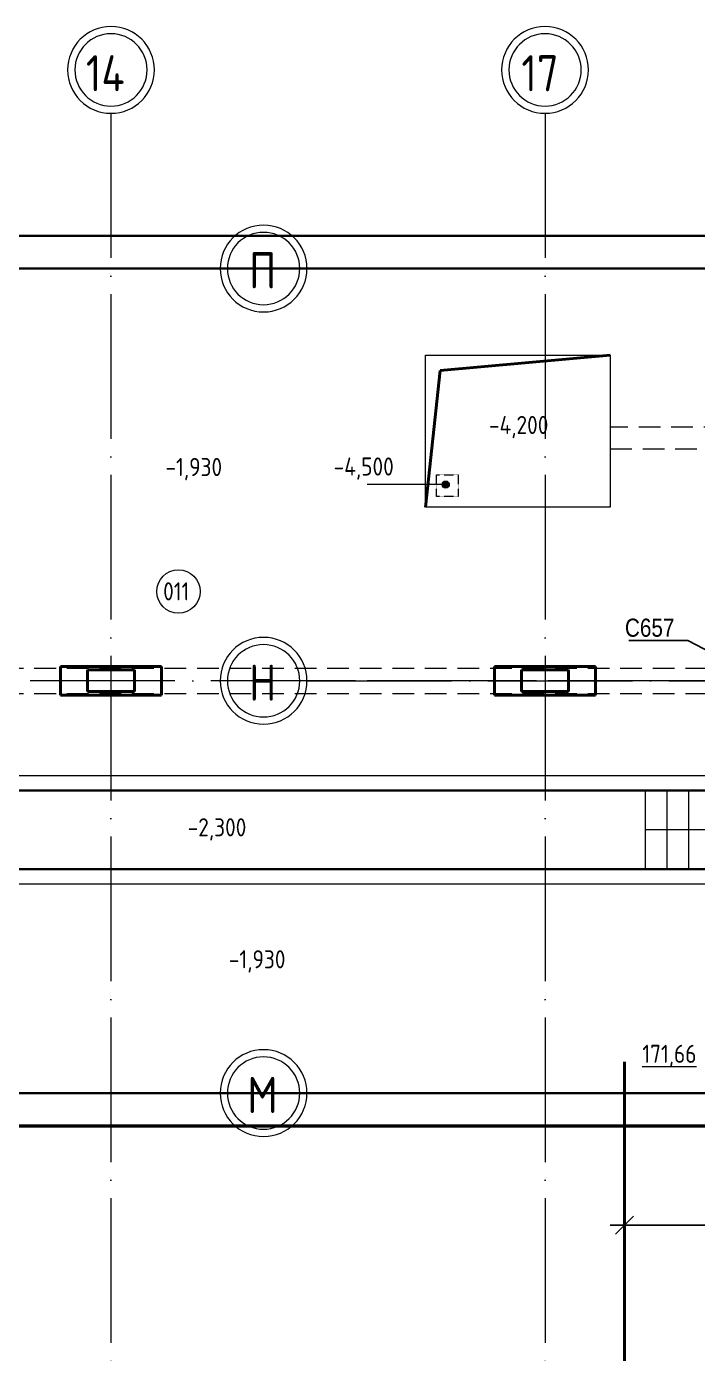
# Model space of a CAD drawing. Header units: millimetres. Extents: x -21010 to 105841, y -18351 to 135084.
# Drawn here: x 34375 to 43649, y 115408 to 133754 of the extents above; entities that cross this region are included whole.
import ezdxf
from ezdxf import colors
from ezdxf.entities.mleader import LeaderData, LeaderLine
from ezdxf.math import Vec2, Vec3

# ---------------------------------------------------------------- set-up
doc = ezdxf.new("R2010")
doc.units = ezdxf.units.MM
for name, pattern in [('ADSK_Линия сетки', [2500, 2000, -250, 0, -250]), ('ADSK_Сверху', [450, 300, -150]), ('ADSK_Штриховая_ш3 п1_5', [4.5, 3, -1.5])]:
    doc.linetypes.add(name, pattern=pattern)
for name, color, linetype, lineweight in [('ДОНМ_ТХ_Анно', 84, 'Continuous', 20), ('КАНАЛИЗАЦИЯ', 24, 'Continuous', 40), ('Лестницы', 7, 'Continuous', 9), ('Линии', 7, 'Continuous', 9), ('Марки помещений', 7, 'Continuous', 9), ('Несущие колонны', 7, 'Continuous', 9), ('Оси', 7, 'Continuous', 9), ('Отметки', 7, 'Continuous', 9), ('Перекрытие', 7, 'Continuous', 18), ('Стены наружные', 7, 'Continuous', 18), ('Узлы', 7, 'Continuous', 18)]:
    doc.layers.add(name, color=color, linetype=linetype, lineweight=lineweight)
doc.layers.add('ТХ_размеры', color=7, linetype='Continuous')
doc.styles.add('GOST Common_1', font='GOST_Common.ttf', dxfattribs={"width": 0.9, "height": 2.5})
doc.styles.add('GOST Common_2', font='GOST_Common.ttf', dxfattribs={"width": 0.9, "height": 500})
doc.styles.add('GOST Common_3', font='GOST_Common.ttf', dxfattribs={"height": 3.5})
doc.styles.add('ГОСТ 2.304', font='CS_Gost2304.shx')
doc.styles.add('ТХ_ДОНМ', font='ARIALN.TTF')
doc.dimstyles.new('СПДС', dxfattribs={"dimscale": 100, "dimtxt": 2.5, "dimasz": 2.5, "dimexe": 2, "dimexo": 0.625, "dimgap": 1, "dimtad": 1, "dimdec": 0, "dimtxsty": 'ГОСТ 2.304', "dimblk": 'OBLIQUE', "dimblk1": 'OBLIQUE', "dimblk2": 'OBLIQUE', "dimcen": 2.5, "dimdle": 2, "dimadec": 0, "dimazin": 2, "dimtfac": 0.75, "dimtdec": 4, "dimtmove": 1, "dimatfit": 3, "dimfxl": 1, "dimtfill": 1, "dimtolj": 1, "dimarcsym": 1})

# ---------------------------------------------------------------- blocks, each defined once
blk = doc.blocks.new('_None')
blk = doc.blocks.new('_Oblique')
at = {"color": 0, "linetype": 'ByBlock', "lineweight": -2}
blk.add_line((-0.5, -0.5), (0.5, 0.5), dxfattribs=at)
blk = doc.blocks.new('*D1617')
at = {"layer": 'Defpoints', "color": 0, "transparency": 16777216}
for p in [(42642, 117183), (42642, 116731), (45731, 116678)]:
    blk.add_point(p, dxfattribs=at)
at = {"layer": 'ТХ_размеры', "color": 0, "lineweight": -2, "transparency": 16777216}
for p, q in [((42642, 116794), (42642, 117383)), ((45731, 116741), (45731, 117383)), ((45931, 117183), (42442, 117183))]:
    blk.add_line(p, q, dxfattribs=at)
at = {"layer": 'ТХ_размеры', "color": 0, "lineweight": -2, "transparency": 16777216, "xscale": 250, "yscale": 250, "zscale": 250, "rotation": 180}
blk.add_blockref('_Oblique', (42642, 117183), dxfattribs=at)
at = {"layer": 'ТХ_размеры', "color": 0, "lineweight": -2, "transparency": 16777216, "xscale": 250, "yscale": 250, "zscale": 250}
blk.add_blockref('_Oblique', (45731, 117183), dxfattribs=at)
at = {"layer": 'ТХ_размеры', "color": 0, "transparency": 16777216, "insert": (44187, 117415), "char_height": 250, "attachment_point": 5, "style": 'ГОСТ 2.304', "bg_fill": 3, "box_fill_scale": 1.1, "bg_fill_color": 256, "bg_fill_true_color": 13158600, "bg_fill_transparency": 0}
blk.add_mtext('\\A1;3089', dxfattribs=at)
blk = doc.blocks.new('Ось сетки - Круг_Ø12 мм 2-461932-План 1 этажа смеж')
at = {"layer": 'Оси', "lineweight": 20}
for radius, start, end in [(6, 360, 180), (5, 360, 180), (6, 180, 360), (5, 180, 360)]:
    blk.add_arc((0, 0), radius, start, end, dxfattribs=at)
blk = doc.blocks.new('Подвал 21082025 планы')
at = {"layer": 'Отметки'}
h = blk.add_hatch(color=256, dxfattribs=at)
edge = h.paths.add_edge_path()
edge.add_arc((40427, -2988), 50, 0, 360)
at = {"layer": 'Лестницы'}
for p, q in [((43190, -8295), (43190, -7225)), ((43490, -8295), (43490, -7225)), ((43490, -8295), (43490, -7225)), ((43790, -8295), (43790, -7225)), ((43790, -8295), (43790, -7225))]:
    blk.add_line(p, q, dxfattribs=at)
at = {"layer": 'Линии', "lineweight": 40}
for p, q in [((40349, -1410), (42700, -1200)), ((40150, -3300), (40349, -1410))]:
    blk.add_line(p, q, dxfattribs=at)
at = {"layer": 'Линии', "linetype": 'ADSK_Сверху'}
for p, q in [((52845, -2193), (42700, -2193)), ((42700, -2193), (42700, -2493)), ((42700, -2493), (52845, -2493)), ((30240, -5525), (50705, -5525)), ((30240, -5875), (50705, -5875))]:
    blk.add_line(p, q, dxfattribs=at)
at = {"layer": 'Линии', "linetype": 'ADSK_Штриховая_ш3 п1_5', "lineweight": 18}
for p, q in [((40300, -2850), (40600, -2850)), ((40300, -3150), (40300, -2850)), ((40600, -2850), (40600, -3150)), ((40600, -3150), (40300, -3150))]:
    blk.add_line(p, q, dxfattribs=at)
at = {"layer": 'Марки помещений'}
blk.add_circle((36732, -4465), 300, dxfattribs=at)
at = {"layer": 'Несущие колонны', "lineweight": 40}
for p, q in [((35100, -5900), (35100, -5500)), ((35100, -5500), (36500, -5500)), ((36500, -5500), (36500, -5900)), ((41100, -5900), (41100, -5500)), ((41100, -5500), (42500, -5500)), ((42500, -5500), (42500, -5900)), ((35475, -5850), (35475, -5550)), ((35475, -5550), (36125, -5550)), ((36125, -5550), (36125, -5850)), ((41475, -5850), (41475, -5550)), ((41475, -5550), (42125, -5550)), ((42125, -5550), (42125, -5850)), ((36125, -5850), (35475, -5850)), ((42125, -5850), (41475, -5850)), ((36500, -5900), (35100, -5900)), ((42500, -5900), (41100, -5900))]:
    blk.add_line(p, q, dxfattribs=at)
at = {"layer": 'Несущие колонны'}
for p, q in [((35100, -5500), (36500, -5500)), ((35100, -5900), (35100, -5500)), ((36500, -5500), (36500, -5900)), ((41100, -5500), (42500, -5500)), ((41100, -5900), (41100, -5500)), ((42500, -5500), (42500, -5900)), ((35475, -5550), (36125, -5550)), ((35475, -5850), (35475, -5550)), ((36125, -5550), (36125, -5850)), ((41475, -5550), (42125, -5550)), ((41475, -5850), (41475, -5550)), ((42125, -5550), (42125, -5850)), ((36125, -5850), (35475, -5850)), ((42125, -5850), (41475, -5850)), ((36500, -5900), (35100, -5900)), ((42500, -5900), (41100, -5900))]:
    blk.add_line(p, q, dxfattribs=at)
at = {"layer": 'Оси', "linetype": 'ADSK_Линия сетки'}
for p, q in [((35800, 2146), (35800, -54430)), ((41800, 2146), (41800, -54430)), ((56683, 0), (-12349, 0)), ((56683, -5700), (-12349, -5700)), ((56683, -11400), (-12349, -11400))]:
    blk.add_line(p, q, dxfattribs=at)
at = {"layer": 'Оси', "lineweight": 20}
for centre, radius, start, end in [((35800, 2746), 600, 0, 180), ((41800, 2746), 600, 0, 180), ((35800, 2746), 500, 0, 180), ((41800, 2746), 500, 0, 180), ((35800, 2746), 600, 180, 0), ((35800, 2746), 500, 180, 0), ((41800, 2746), 600, 180, 0), ((41800, 2746), 500, 180, 0)]:
    blk.add_arc(centre, radius, start, end, dxfattribs=at)
at = {"layer": 'Отметки', "lineweight": 20}
blk.add_line((40427, -2988), (39340, -2988), dxfattribs=at)
at = {"layer": 'Отметки'}
blk.add_circle((40427, -2988), 50, dxfattribs=at)
at = {"layer": 'Перекрытие', "color": 49, "true_color": 0x464646}
for p, q in [((40150, -1200), (42700, -1200)), ((40150, -3300), (40150, -1200)), ((42700, -1200), (42700, -3300)), ((42700, -3300), (40150, -3300)), ((35100, -5900), (35100, -5500)), ((35100, -5500), (36500, -5500)), ((36500, -5500), (36500, -5900)), ((41100, -5900), (41100, -5500)), ((41100, -5500), (42500, -5500)), ((42500, -5500), (42500, -5900)), ((36500, -5900), (35100, -5900)), ((42500, -5900), (41100, -5900)), ((30240, -7010), (45590, -7010)), ((43190, -8295), (43190, -7225)), ((44190, -8510), (30240, -8510))]:
    blk.add_line(p, q, dxfattribs=at)
at = {"layer": 'Стены наружные', "lineweight": 30}
for p, q in [((54050, 450), (-450, 450)), ((30240, 0), (45590, 0)), ((46230, -11400), (30240, -11400)), ((46230, -11850), (30300, -11850)), ((30305, -11860), (45989, -11860))]:
    blk.add_line(p, q, dxfattribs=at)
at = {"layer": 'Стены наружные'}
for p, q in [((45590, -7210), (30240, -7210)), ((45575, -7225), (30240, -7225)), ((30240, -8295), (44405, -8295)), ((30240, -8310), (44390, -8310))]:
    blk.add_line(p, q, dxfattribs=at)
at = {"layer": 'Узлы'}
blk.add_line((44390, -7760), (43190, -7760), dxfattribs=at)
at = {"layer": 'Марки помещений', "style": 'GOST Common_3', "width": 0.9}
for s, p in [('011', (36521, -4588)), ('%%U171,66', (43145, -10982))]:
    blk.add_text(s, height=250, dxfattribs=at).set_placement(p)
at = {"layer": 'Оси', "style": 'GOST Common_1', "width": 0.9}
for s, p in [('14', (35452, 2450)), ('17', (41473, 2450))]:
    blk.add_text(s, height=500, dxfattribs=at).set_placement(p)
at = {"layer": 'Отметки', "style": 'GOST Common_3', "width": 0.9}
for s, p in [('-4,200', (41025, -2288)), ('-1,930', (36553, -2869)), ('-4,500', (38878, -2862)), ('-2,300', (36860, -7850)), ('-1,930', (37429, -9675))]:
    blk.add_text(s, height=250, dxfattribs=at).set_placement(p)

msp = doc.modelspace()

# ---------------------------------------------------------------- linework, layer by layer
at = {"layer": 'КАНАЛИЗАЦИЯ'}
msp.add_line((42642.1, 119438.7), (42642.1, 113081.7), dxfattribs=at)
at = {"layer": 'Оси', "linetype": 'ADSK_Линия сетки'}
for p, q in [((56083.3, 130408.2), (38251.3, 130408.2)), ((56083.3, 124708.2), (38251.3, 124708.2)), ((56083.3, 119008.2), (38251.3, 119008.2))]:
    msp.add_line(p, q, dxfattribs=at)
for points in [[(38251.3, 130408.2), (56424.9, 130408.2)], [(38251.3, 124708.2), (56424.9, 124708.2)], [(38251.3, 119008.2), (56424.9, 119008.2)]]:
    msp.add_lwpolyline(points, dxfattribs=at)

# ---------------------------------------------------------------- block references
at = {"layer": 'Оси', "lineweight": 20, "xscale": 100.0000000000006, "yscale": 100.0000000000006, "zscale": 100.0000000000006, "rotation": 90}
for p in [(37651.3, 130408.2), (37651.3, 124708.2), (37651.3, 119008.2)]:
    msp.add_blockref('Ось сетки - Круг_Ø12 мм 2-461932-План 1 этажа смеж', p, dxfattribs=at)

# ---------------------------------------------------------------- texts
at = {"layer": 'Оси', "char_height": 500, "attachment_point": 1, "style": 'GOST Common_2'}
for s, insert, width in [('\\fGOST Common|b0|i0|c204|p34|;\\W.9;П', (37449.1, 130632.8), 440.126), ('\\fGOST Common|b0|i0|c204|p34|;\\W.9;Н', (37449.1, 124932.8), 440.126), ('\\fGOST Common|b0|i0|c204|p34|;\\W.9;М', (37425.3, 119232.8), 497.848)]:
    msp.add_mtext(s, dxfattribs=dict(at, insert=insert, width=width))

# ---------------------------------------------------------------- leaders
at = {"layer": 'ДОНМ_ТХ_Анно'}
ml = msp.add_multileader_mtext('Standard', dxfattribs=at)
ml.set_content('С657', color=256, style='ТХ_ДОНМ')
ml.set_leader_properties()
ml.set_arrow_properties(name='NONE')
ml.build(insert=Vec2(0, 0))
ml.multileader.update_dxf_attribs({"text_left_attachment_type": 6, "text_right_attachment_type": 6, "dogleg_length": 0.25, "arrow_head_size": 250})
ctx = ml.context
ctx.base_point, ctx.char_height, ctx.arrow_head_size, ctx.landing_gap_size, ctx.plane_origin = Vec3(42621.7, 125267.7), 250, 250, 25, Vec3(40682.9, 121989.7)
ctx.left_attachment, ctx.right_attachment = 6, 6
notes = []
notes.append((ctx, [(1, (1, 1, 0), (43517.2, 125267.7), (-1, 0), 0.25, [(0, [(44064.3, 124978.6)], 0, [])])]))
ctx.mtext.insert, ctx.mtext.flow_direction = Vec3(42646.7, 125567.7), 5
for ctx, leaders in notes:
    for number, flags, end, landing, length, lines in leaders:
        leader = LeaderData()
        leader.index, (leader.has_last_leader_line, leader.has_dogleg_vector, leader.attachment_direction) = number, flags
        leader.last_leader_point, leader.dogleg_vector, leader.dogleg_length = Vec3(end), Vec3(landing), length
        for number, points, colour, breaks in lines:
            line = LeaderLine()
            line.index, line.vertices, line.color, line.breaks = number, Vec3.list(points), colors.encode_raw_color(colour), breaks
            leader.lines.append(line)
        ctx.leaders.append(leader)

# ---------------------------------------------------------------- next in the draw order: dimensions: what is measured, and where the dimension line sits
at = {"layer": 'ТХ_размеры'}
dim = msp.add_linear_dim(base=(42642.1, 117182.8), p1=(45731.1, 116678.2), p2=(42642.1, 116731.2), dimstyle='СПДС', dxfattribs=at)
dim.commit()
dim.dimension.update_dxf_attribs({"geometry": '*D1617', "text_midpoint": (44186.6, 117415.1)})

# ---------------------------------------------------------------- next in the draw order: block references
msp.add_blockref('Подвал 21082025 планы', (-257.9, 130408.2))

doc.saveas('drawing.dxf')
